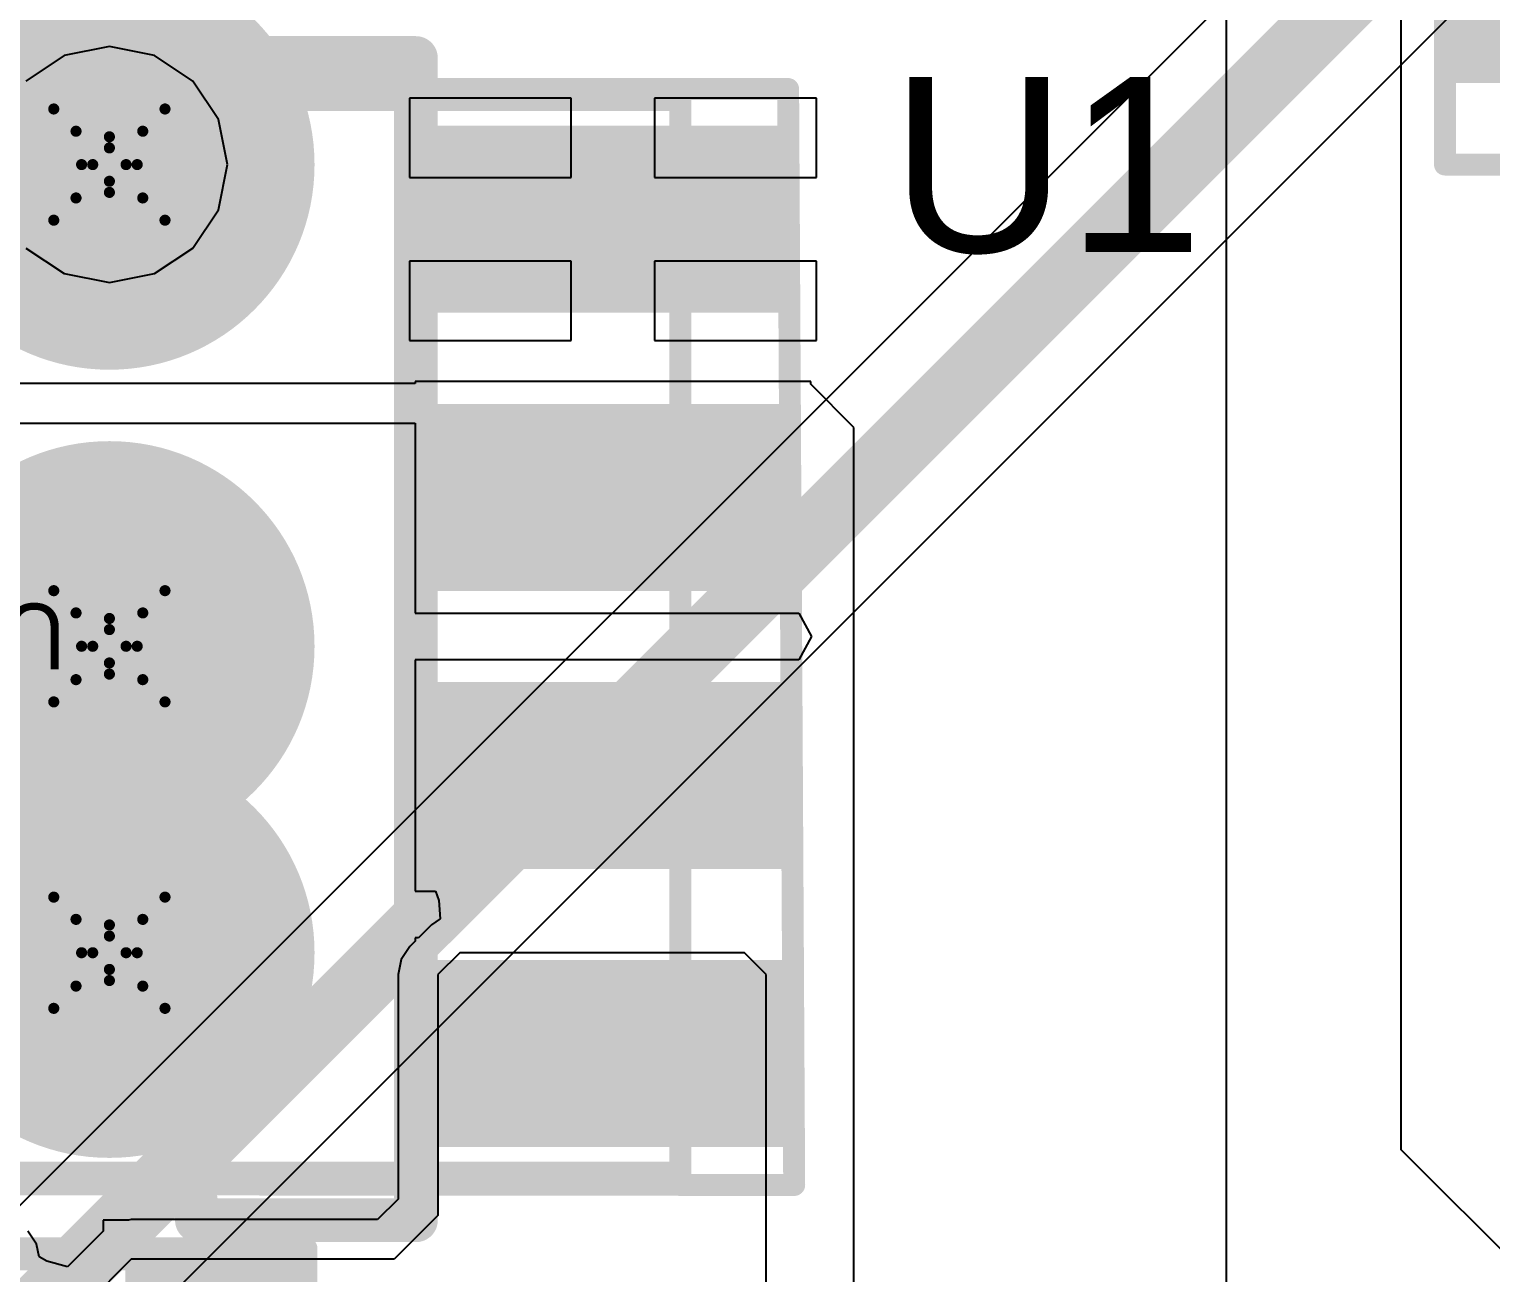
# Model space of a CAD drawing. Header units: millimetres. Extents: x -0.2 to 11.1, y -5.4 to 4.7.
# Drawn here: x 0.9029 to 1.1657, y 1.1708 to 1.3944 of the extents above; entities that cross this region are included whole.
import ezdxf

# ---------------------------------------------------------------- set-up
doc = ezdxf.new("R2010")
doc.units = ezdxf.units.MM
doc.header["$MEASUREMENT"] = 0
for name, color, linetype in [('BottomLayer', 5, 'Continuous'), ('DrillDrawing', 1, 'Continuous'), ('InternalPlane1', 76, 'Continuous'), ('InternalPlane2', 16, 'Continuous'), ('Mechanical1', 6, 'Continuous'), ('Mechanical3', 76, 'Continuous'), ('Mechanical5', 56, 'Continuous'), ('TopLayer', 1, 'Continuous'), ('TopOverlay', 2, 'Continuous'), ('TopPaste', 8, 'Continuous'), ('TopSolder', 216, 'Continuous'), ('ViaHoleLayer', 16, 'Continuous')]:
    doc.layers.add(name, color=color, linetype=linetype)
doc.styles.add('Arial', font='arial.ttf', dxfattribs={"height": 0.2})

# ---------------------------------------------------------------- blocks, each defined once
blk = doc.blocks.new('SOT223_11')
at = {"layer": 'TopLayer'}
blk.add_hatch(color=1, dxfattribs=at).paths.add_polyline_path([(0.06693, -0.09449), (0.11417, -0.09449), (0.11417, -0.15748), (0.06693, -0.15748)])
at = {"layer": 'TopPaste'}
blk.add_hatch(color=8, dxfattribs=at).paths.add_polyline_path([(0.06193, -0.08949), (0.11917, -0.08949), (0.11917, -0.16248), (0.06193, -0.16248)])
at = {"layer": 'TopSolder'}
blk.add_hatch(color=216, dxfattribs=at).paths.add_polyline_path([(0.06496, -0.09252), (0.11614, -0.09252), (0.11614, -0.15945), (0.06496, -0.15945)])
at = {"layer": 'Mechanical3', "const_width": 0.00394}
for points in [[(0.13386, -0.16142), (0.13386, 0.16142)], [(0.13386, -0.16142), (-0.12992, -0.16142)]]:
    blk.add_lwpolyline(points, dxfattribs=at)
at = {"layer": 'Mechanical3', "const_width": 0.00197}
blk.add_lwpolyline([(0.13287, -0.16142, 1), (0.13484, -0.16142, 1)], format="xyb", close=True, dxfattribs=at)
blk.add_lwpolyline([(0.13287, -0.16142, 1), (0.13484, -0.16142, 1)], format="xyb", close=True, dxfattribs=at)
at = {"layer": 'Mechanical5', "const_width": 0.00394}
for points in [[(0.13386, -0.16142), (0.13386, 0.16142)], [(0.13386, -0.16142), (-0.12992, -0.16142)]]:
    blk.add_lwpolyline(points, dxfattribs=at)
at = {"layer": 'Mechanical5', "const_width": 0.00197}
blk.add_lwpolyline([(0.13287, -0.16142, 1), (0.13484, -0.16142, 1)], format="xyb", close=True, dxfattribs=at)
blk.add_lwpolyline([(0.13287, -0.16142, 1), (0.13484, -0.16142, 1)], format="xyb", close=True, dxfattribs=at)
blk = doc.blocks.new('SOIC8_12')
at = {"layer": 'TopLayer'}
for points in [[(-0.07972, 0.08681), (-0.07972, 0.06319), (-0.13287, 0.06319), (-0.13287, 0.08681)], [(-0.07972, 0.03681), (-0.07972, 0.01319), (-0.13287, 0.01319), (-0.13287, 0.03681)], [(-0.07972, -0.01319), (-0.07972, -0.03681), (-0.13287, -0.03681), (-0.13287, -0.01319)], [(-0.07972, -0.06319), (-0.07972, -0.08681), (-0.13287, -0.08681), (-0.13287, -0.06319)]]:
    blk.add_hatch(color=1, dxfattribs=at).paths.add_polyline_path(points)
at = {"layer": 'TopPaste'}
for points in [[(-0.07472, 0.09181), (-0.07472, 0.05819), (-0.13787, 0.05819), (-0.13787, 0.09181)], [(-0.07472, 0.04181), (-0.07472, 0.00819), (-0.13787, 0.00819), (-0.13787, 0.04181)], [(-0.07472, -0.00819), (-0.07472, -0.04181), (-0.13787, -0.04181), (-0.13787, -0.00819)], [(-0.07472, -0.05819), (-0.07472, -0.09181), (-0.13787, -0.09181), (-0.13787, -0.05819)]]:
    blk.add_hatch(color=8, dxfattribs=at).paths.add_polyline_path(points)
at = {"layer": 'TopSolder'}
for points in [[(-0.07572, 0.09081), (-0.07572, 0.05919), (-0.13687, 0.05919), (-0.13687, 0.09081)], [(-0.07572, 0.04081), (-0.07572, 0.00919), (-0.13687, 0.00919), (-0.13687, 0.04081)], [(-0.07572, -0.00919), (-0.07572, -0.04081), (-0.13687, -0.04081), (-0.13687, -0.00919)], [(-0.07572, -0.05919), (-0.07572, -0.09081), (-0.13687, -0.09081), (-0.13687, -0.05919)]]:
    blk.add_hatch(color=216, dxfattribs=at).paths.add_polyline_path(points)
at = {"layer": 'Mechanical1', "const_width": 0.00394}
for points in [[(-0.11841, 0.09645), (-0.11841, -0.09646)], [(0.11781, 0.09645), (-0.11841, 0.09645)], [(0.11781, -0.09646), (-0.11841, -0.09646)]]:
    blk.add_lwpolyline(points, dxfattribs=at)
at = {"layer": 'Mechanical1'}
for points, const_width in [([(-0.1194, 0.09645, 1), (-0.11743, 0.09645, 1)], 0.00197), ([(-0.1194, 0.09645, 1), (-0.11743, 0.09645, 1)], 0.00197), ([(-0.09449, 0.07874, 1), (-0.10236, 0.07874, 1)], 0.01), ([(-0.10486, 0.07874, 1), (-0.09986, 0.07874, 1)], 0.005), ([(-0.09699, 0.07874, 1), (-0.09199, 0.07874, 1)], 0.005), ([(-0.1194, -0.09646, 1), (-0.11743, -0.09646, 1)], 0.00197), ([(-0.1194, -0.09646, 1), (-0.11743, -0.09646, 1)], 0.00197)]:
    blk.add_lwpolyline(points, format="xyb", close=True, dxfattribs=dict(at, const_width=const_width))
at = {"layer": 'Mechanical3', "const_width": 0.00394}
for points in [[(-0.1378, -0.09843), (-0.13889, 0.09865)], [(0.1378, 0.09843), (-0.13889, 0.09865)], [(-0.1378, -0.09843), (-0.13889, 0.09865)], [(0.1378, 0.09843), (-0.13889, 0.09865)], [(0, 0.01969), (0, -0.01969)], [(0.01969, 0), (-0.01969, 0)], [(0.1378, -0.09843), (-0.1378, -0.09843)]]:
    blk.add_lwpolyline(points, dxfattribs=at)
at = {"layer": 'Mechanical3', "const_width": 0.00197}
for points in [[(-0.13988, 0.09865, 1), (-0.13791, 0.09865, 1)], [(-0.13988, 0.09865, 1), (-0.13791, 0.09865, 1)], [(-0.13988, 0.09865, 1), (-0.13791, 0.09865, 1)], [(-0.13988, 0.09865, 1), (-0.13791, 0.09865, 1)], [(-0.00098, 0.01969, 1), (0.00098, 0.01969, 1)], [(-0.02067, 0, 1), (-0.0187, 0, 1)], [(-0.00098, -0.01969, 1), (0.00098, -0.01969, 1)], [(-0.13878, -0.09843, 1), (-0.13681, -0.09843, 1)], [(-0.13878, -0.09843, 1), (-0.13681, -0.09843, 1)], [(-0.13878, -0.09843, 1), (-0.13681, -0.09843, 1)]]:
    blk.add_lwpolyline(points, format="xyb", close=True, dxfattribs=at)
at = {"layer": 'Mechanical5', "const_width": 0.00394}
for points in [[(-0.1378, -0.09843), (-0.13889, 0.09865)], [(0.1378, 0.09843), (-0.13889, 0.09865)], [(-0.1378, -0.09843), (-0.13889, 0.09865)], [(0.1378, 0.09843), (-0.13889, 0.09865)], [(0.1378, -0.09843), (-0.1378, -0.09843)], [(0.1378, -0.09843), (-0.1378, -0.09843)]]:
    blk.add_lwpolyline(points, dxfattribs=at)
at = {"layer": 'Mechanical5', "const_width": 0.00197}
for points in [[(-0.13988, 0.09865, 1), (-0.13791, 0.09865, 1)], [(-0.13988, 0.09865, 1), (-0.13791, 0.09865, 1)], [(-0.13988, 0.09865, 1), (-0.13791, 0.09865, 1)], [(-0.13988, 0.09865, 1), (-0.13791, 0.09865, 1)], [(-0.13878, -0.09843, 1), (-0.13681, -0.09843, 1)], [(-0.13878, -0.09843, 1), (-0.13681, -0.09843, 1)], [(-0.13878, -0.09843, 1), (-0.13681, -0.09843, 1)], [(-0.13878, -0.09843, 1), (-0.13681, -0.09843, 1)]]:
    blk.add_lwpolyline(points, format="xyb", close=True, dxfattribs=at)
at = {"layer": 'TopOverlay', "const_width": 0.00787}
for points in [[(-0.0315, 0.105), (-0.07087, 0.105)], [(-0.07087, 0.105), (-0.07087, -0.104)], [(0.07087, -0.104), (-0.07087, -0.104)]]:
    blk.add_lwpolyline(points, dxfattribs=at)
at = {"layer": 'TopOverlay', "const_width": 0.00394}
for points in [[(-0.07283, 0.105, 1), (-0.0689, 0.105, 1)], [(-0.07283, 0.105, 1), (-0.0689, 0.105, 1)], [(-0.03346, 0.105, 1), (-0.02953, 0.105, 1)], [(-0.03346, 0.105, 1), (-0.02953, 0.105, 1)], [(-0.07283, -0.104, 1), (-0.0689, -0.104, 1)], [(-0.07283, -0.104, 1), (-0.0689, -0.104, 1)]]:
    blk.add_lwpolyline(points, format="xyb", close=True, dxfattribs=at)
at = {"layer": 'TopOverlay', "const_width": 0.00787}
blk.add_lwpolyline([(0.0315, 0.105, -1), (-0.0315, 0.105)], format="xyb", dxfattribs=at)
at = {"layer": 'Mechanical5'}
blk.add_text('U1', height=0.011811, dxfattribs=at).set_placement((-0.00787, -0.0059))
blk = doc.blocks.new('C0603_CER_122')
at = {"layer": 'TopLayer'}
for points in [[(-0.01969, -0.01772), (-0.04331, -0.01772), (-0.04331, 0.01772), (-0.01969, 0.01772)], [(0.01969, 0.01772), (0.04331, 0.01772), (0.04331, -0.01772), (0.01969, -0.01772)]]:
    blk.add_hatch(color=1, dxfattribs=at).paths.add_polyline_path(points)
at = {"layer": 'TopPaste'}
for points in [[(-0.01469, -0.02272), (-0.04831, -0.02272), (-0.04831, 0.02272), (-0.01469, 0.02272)], [(0.01469, 0.02272), (0.04831, 0.02272), (0.04831, -0.02272), (0.01469, -0.02272)]]:
    blk.add_hatch(color=8, dxfattribs=at).paths.add_polyline_path(points)
at = {"layer": 'TopSolder'}
for points in [[(-0.01772, -0.01969), (-0.04528, -0.01969), (-0.04528, 0.01969), (-0.01772, 0.01969)], [(0.01772, 0.01969), (0.04528, 0.01969), (0.04528, -0.01969), (0.01772, -0.01969)]]:
    blk.add_hatch(color=216, dxfattribs=at).paths.add_polyline_path(points)
at = {"layer": 'Mechanical1', "const_width": 0.00394}
for points in [[(0.04331, 0.01888), (-0.04124, 0.01888)], [(-0.04124, 0.01888), (-0.04124, -0.01969)], [(0.04331, 0.01888), (0.04331, -0.01969)], [(0.04331, -0.01969), (-0.04124, -0.01969)]]:
    blk.add_lwpolyline(points, dxfattribs=at)
at = {"layer": 'Mechanical1', "const_width": 0.00197}
for points in [[(-0.04223, 0.01888, 1), (-0.04026, 0.01888, 1)], [(-0.04223, 0.01888, 1), (-0.04026, 0.01888, 1)], [(0.04232, 0.01888, 1), (0.04429, 0.01888, 1)], [(0.04232, 0.01888, 1), (0.04429, 0.01888, 1)], [(-0.04223, -0.01969, 1), (-0.04026, -0.01969, 1)], [(-0.04223, -0.01969, 1), (-0.04026, -0.01969, 1)], [(0.04232, -0.01969, 1), (0.04429, -0.01969, 1)], [(0.04232, -0.01969, 1), (0.04429, -0.01969, 1)]]:
    blk.add_lwpolyline(points, format="xyb", close=True, dxfattribs=at)
at = {"layer": 'Mechanical3', "const_width": 0.00394}
for points in [[(-0.04724, 0.02165), (-0.04724, -0.02165)], [(0.04724, 0.02165), (-0.04724, 0.02165)], [(0.04724, 0.02165), (0.04724, -0.02165)], [(0, 0.00787), (0, -0.00787)], [(0.00787, 0), (-0.00787, 0)], [(0.04724, -0.02165), (-0.04724, -0.02165)]]:
    blk.add_lwpolyline(points, dxfattribs=at)
at = {"layer": 'Mechanical3', "const_width": 0.00197}
for points in [[(-0.04823, 0.02165, 1), (-0.04626, 0.02165, 1)], [(-0.04823, 0.02165, 1), (-0.04626, 0.02165, 1)], [(0.04626, 0.02165, 1), (0.04823, 0.02165, 1)], [(0.04626, 0.02165, 1), (0.04823, 0.02165, 1)], [(-0.00098, 0.00787, 1), (0.00098, 0.00787, 1)], [(-0.00886, 0, 1), (-0.00689, 0, 1)], [(0.00689, 0, 1), (0.00886, 0, 1)], [(-0.00098, -0.00787, 1), (0.00098, -0.00787, 1)], [(-0.04823, -0.02165, 1), (-0.04626, -0.02165, 1)], [(-0.04823, -0.02165, 1), (-0.04626, -0.02165, 1)], [(0.04626, -0.02165, 1), (0.04823, -0.02165, 1)], [(0.04626, -0.02165, 1), (0.04823, -0.02165, 1)]]:
    blk.add_lwpolyline(points, format="xyb", close=True, dxfattribs=at)
at = {"layer": 'Mechanical5', "const_width": 0.00394}
for points in [[(-0.04724, 0.02165), (-0.04724, -0.02165)], [(0.04724, 0.02165), (-0.04724, 0.02165)], [(0.04724, 0.02165), (0.04724, -0.02165)], [(0.04724, -0.02165), (-0.04724, -0.02165)]]:
    blk.add_lwpolyline(points, dxfattribs=at)
at = {"layer": 'Mechanical5', "const_width": 0.00197}
for points in [[(-0.04823, 0.02165, 1), (-0.04626, 0.02165, 1)], [(-0.04823, 0.02165, 1), (-0.04626, 0.02165, 1)], [(0.04626, 0.02165, 1), (0.04823, 0.02165, 1)], [(0.04626, 0.02165, 1), (0.04823, 0.02165, 1)], [(-0.04823, -0.02165, 1), (-0.04626, -0.02165, 1)], [(-0.04823, -0.02165, 1), (-0.04626, -0.02165, 1)], [(0.04626, -0.02165, 1), (0.04823, -0.02165, 1)], [(0.04626, -0.02165, 1), (0.04823, -0.02165, 1)]]:
    blk.add_lwpolyline(points, format="xyb", close=True, dxfattribs=at)
at = {"layer": 'TopOverlay', "const_width": 0.00394}
for points in [[(-0.00787, 0.01575), (-0.00787, -0.01575)], [(0.00787, 0.01575), (0.00787, -0.01575)]]:
    blk.add_lwpolyline(points, dxfattribs=at)
at = {"layer": 'TopOverlay', "const_width": 0.00197}
for points in [[(-0.00886, 0.01575, 1), (-0.00689, 0.01575, 1)], [(0.00689, 0.01575, 1), (0.00886, 0.01575, 1)], [(-0.00886, -0.01575, 1), (-0.00689, -0.01575, 1)], [(0.00689, -0.01575, 1), (0.00886, -0.01575, 1)]]:
    blk.add_lwpolyline(points, format="xyb", close=True, dxfattribs=at)
at = {"layer": 'Mechanical5'}
blk.add_text('C5', height=0.011811, dxfattribs=at).set_placement((-0.00984, -0.0059))

msp = doc.modelspace()

# ---------------------------------------------------------------- hatches: boundary and pattern name
at = {"layer": 'BottomLayer'}
h = msp.add_hatch(color=5, dxfattribs=at)
edge = h.paths.add_edge_path()
edge.add_arc((0.91732, 1.37008), 0.01181, 0, 360)
h = msp.add_hatch(color=5, dxfattribs=at)
edge = h.paths.add_edge_path()
edge.add_arc((0.91732, 1.28346), 0.01181, 0, 360)
h = msp.add_hatch(color=5, dxfattribs=at)
edge = h.paths.add_edge_path()
edge.add_arc((0.91732, 1.22835), 0.01181, 0, 360)
at = {"layer": 'InternalPlane1'}
h = msp.add_hatch(color=76, dxfattribs=at)
edge = h.paths.add_edge_path()
edge.add_arc((0.91732, 1.37008), 0.03689, 0, 360)
at = {"layer": 'InternalPlane2'}
h = msp.add_hatch(color=16, dxfattribs=at)
edge = h.paths.add_edge_path()
edge.add_arc((0.91732, 1.28346), 0.03689, 0, 360)
h = msp.add_hatch(color=16, dxfattribs=at)
edge = h.paths.add_edge_path()
edge.add_arc((0.91732, 1.22835), 0.03689, 0, 360)
at = {"layer": 'TopLayer'}
h = msp.add_hatch(color=1, dxfattribs=at)
edge = h.paths.add_edge_path()
edge.add_arc((0.91732, 1.37008), 0.01181, 0, 360)
h = msp.add_hatch(color=1, dxfattribs=at)
edge = h.paths.add_edge_path()
edge.add_arc((0.91732, 1.28346), 0.01181, 0, 360)
h = msp.add_hatch(color=1, dxfattribs=at)
edge = h.paths.add_edge_path()
edge.add_arc((0.91732, 1.22835), 0.01181, 0, 360)
at = {"layer": 'ViaHoleLayer'}
h = msp.add_hatch(color=16, dxfattribs=at)
edge = h.paths.add_edge_path()
edge.add_arc((0.91732, 1.37008), 0.00689, 0, 360)
h = msp.add_hatch(color=16, dxfattribs=at)
edge = h.paths.add_edge_path()
edge.add_arc((0.91732, 1.28346), 0.00689, 0, 360)
h = msp.add_hatch(color=16, dxfattribs=at)
edge = h.paths.add_edge_path()
edge.add_arc((0.91732, 1.22835), 0.00689, 0, 360)

# ---------------------------------------------------------------- linework, layer by layer
at = {"layer": 'BottomLayer'}
for p, q in [((1.55981, 1.84152), (0.75715, 1.03886)), ((0.91621, 1.15466), (1.57696, 1.81541)), ((0.91732, 1.3913), (0.9092, 1.38968)), ((0.92544, 1.38968), (0.91732, 1.3913)), ((0.9092, 1.38968), (0.90232, 1.38508)), ((0.93233, 1.38508), (0.92544, 1.38968)), ((0.93693, 1.3782), (0.93233, 1.38508)), ((0.93854, 1.37008), (0.93693, 1.3782)), ((0.93693, 1.36196), (0.93854, 1.37008)), ((0.93233, 1.35507), (0.93693, 1.36196)), ((0.90232, 1.35507), (0.9092, 1.35048)), ((0.92544, 1.35048), (0.93233, 1.35507)), ((0.9092, 1.35048), (0.91732, 1.34886)), ((0.91732, 1.34886), (0.92544, 1.35048))]:
    msp.add_line(p, q, dxfattribs=at)
at = {"layer": 'BottomLayer', "const_width": 0.012}
msp.add_lwpolyline([(0.75766, 1.01774), (1.57063, 1.83071)], dxfattribs=at)
at = {"layer": 'DrillDrawing', "const_width": 0.002}
for points in [[(0.90732, 1.38008), (0.91732, 1.37508)], [(0.90732, 1.38008), (0.91232, 1.37008)], [(0.91732, 1.37508), (0.92732, 1.38008)], [(0.92232, 1.37008), (0.92732, 1.38008)], [(0.91132, 1.37608), (0.91732, 1.37308)], [(0.91132, 1.37608), (0.91432, 1.37008)], [(0.91732, 1.37308), (0.92332, 1.37608)], [(0.92032, 1.37008), (0.92332, 1.37608)], [(0.90732, 1.36008), (0.91232, 1.37008)], [(0.91132, 1.36408), (0.91432, 1.37008)], [(0.92032, 1.37008), (0.92332, 1.36408)], [(0.92232, 1.37008), (0.92732, 1.36008)], [(0.91132, 1.36408), (0.91732, 1.36708)], [(0.91732, 1.36708), (0.92332, 1.36408)], [(0.90732, 1.36008), (0.91732, 1.36508)], [(0.91732, 1.36508), (0.92732, 1.36008)], [(0.90732, 1.29346), (0.91732, 1.28846)], [(0.90732, 1.29346), (0.91232, 1.28346)], [(0.91732, 1.28846), (0.92732, 1.29346)], [(0.92232, 1.28346), (0.92732, 1.29346)], [(0.91132, 1.28946), (0.91732, 1.28646)], [(0.91132, 1.28946), (0.91432, 1.28346)], [(0.91732, 1.28646), (0.92332, 1.28946)], [(0.92032, 1.28346), (0.92332, 1.28946)], [(0.90732, 1.27346), (0.91232, 1.28346)], [(0.91132, 1.27746), (0.91432, 1.28346)], [(0.92032, 1.28346), (0.92332, 1.27746)], [(0.92232, 1.28346), (0.92732, 1.27346)], [(0.91132, 1.27746), (0.91732, 1.28046)], [(0.91732, 1.28046), (0.92332, 1.27746)], [(0.90732, 1.27346), (0.91732, 1.27846)], [(0.91732, 1.27846), (0.92732, 1.27346)], [(0.90732, 1.23835), (0.91732, 1.23335)], [(0.90732, 1.23835), (0.91232, 1.22835)], [(0.91732, 1.23335), (0.92732, 1.23835)], [(0.92232, 1.22835), (0.92732, 1.23835)], [(0.91132, 1.23435), (0.91732, 1.23135)], [(0.91132, 1.23435), (0.91432, 1.22835)], [(0.91732, 1.23135), (0.92332, 1.23435)], [(0.92032, 1.22835), (0.92332, 1.23435)], [(0.90732, 1.21835), (0.91232, 1.22835)], [(0.91132, 1.22235), (0.91432, 1.22835)], [(0.92032, 1.22835), (0.92332, 1.22235)], [(0.92232, 1.22835), (0.92732, 1.21835)], [(0.91132, 1.22235), (0.91732, 1.22535)], [(0.91732, 1.22535), (0.92332, 1.22235)], [(0.90732, 1.21835), (0.91732, 1.22335)], [(0.91732, 1.22335), (0.92732, 1.21835)]]:
    msp.add_lwpolyline(points, dxfattribs=at)
at = {"layer": 'DrillDrawing', "const_width": 0.001}
for points in [[(0.90682, 1.38008, 1), (0.90782, 1.38008, 1)], [(0.90682, 1.38008, 1), (0.90782, 1.38008, 1)], [(0.92682, 1.38008, 1), (0.92782, 1.38008, 1)], [(0.92682, 1.38008, 1), (0.92782, 1.38008, 1)], [(0.91082, 1.37608, 1), (0.91182, 1.37608, 1)], [(0.91082, 1.37608, 1), (0.91182, 1.37608, 1)], [(0.91682, 1.37508, 1), (0.91782, 1.37508, 1)], [(0.91682, 1.37508, 1), (0.91782, 1.37508, 1)], [(0.92282, 1.37608, 1), (0.92382, 1.37608, 1)], [(0.92282, 1.37608, 1), (0.92382, 1.37608, 1)], [(0.91682, 1.37308, 1), (0.91782, 1.37308, 1)], [(0.91682, 1.37308, 1), (0.91782, 1.37308, 1)], [(0.91182, 1.37008, 1), (0.91282, 1.37008, 1)], [(0.91182, 1.37008, 1), (0.91282, 1.37008, 1)], [(0.91382, 1.37008, 1), (0.91482, 1.37008, 1)], [(0.91382, 1.37008, 1), (0.91482, 1.37008, 1)], [(0.91982, 1.37008, 1), (0.92082, 1.37008, 1)], [(0.91982, 1.37008, 1), (0.92082, 1.37008, 1)], [(0.92182, 1.37008, 1), (0.92282, 1.37008, 1)], [(0.92182, 1.37008, 1), (0.92282, 1.37008, 1)], [(0.91682, 1.36708, 1), (0.91782, 1.36708, 1)], [(0.91682, 1.36708, 1), (0.91782, 1.36708, 1)], [(0.91082, 1.36408, 1), (0.91182, 1.36408, 1)], [(0.91082, 1.36408, 1), (0.91182, 1.36408, 1)], [(0.91682, 1.36508, 1), (0.91782, 1.36508, 1)], [(0.91682, 1.36508, 1), (0.91782, 1.36508, 1)], [(0.92282, 1.36408, 1), (0.92382, 1.36408, 1)], [(0.92282, 1.36408, 1), (0.92382, 1.36408, 1)], [(0.90682, 1.36008, 1), (0.90782, 1.36008, 1)], [(0.90682, 1.36008, 1), (0.90782, 1.36008, 1)], [(0.92682, 1.36008, 1), (0.92782, 1.36008, 1)], [(0.92682, 1.36008, 1), (0.92782, 1.36008, 1)], [(0.90682, 1.29346, 1), (0.90782, 1.29346, 1)], [(0.90682, 1.29346, 1), (0.90782, 1.29346, 1)], [(0.92682, 1.29346, 1), (0.92782, 1.29346, 1)], [(0.92682, 1.29346, 1), (0.92782, 1.29346, 1)], [(0.91082, 1.28946, 1), (0.91182, 1.28946, 1)], [(0.91082, 1.28946, 1), (0.91182, 1.28946, 1)], [(0.92282, 1.28946, 1), (0.92382, 1.28946, 1)], [(0.92282, 1.28946, 1), (0.92382, 1.28946, 1)], [(0.91682, 1.28846, 1), (0.91782, 1.28846, 1)], [(0.91682, 1.28846, 1), (0.91782, 1.28846, 1)], [(0.91682, 1.28646, 1), (0.91782, 1.28646, 1)], [(0.91682, 1.28646, 1), (0.91782, 1.28646, 1)], [(0.91182, 1.28346, 1), (0.91282, 1.28346, 1)], [(0.91182, 1.28346, 1), (0.91282, 1.28346, 1)], [(0.91382, 1.28346, 1), (0.91482, 1.28346, 1)], [(0.91382, 1.28346, 1), (0.91482, 1.28346, 1)], [(0.91982, 1.28346, 1), (0.92082, 1.28346, 1)], [(0.91982, 1.28346, 1), (0.92082, 1.28346, 1)], [(0.92182, 1.28346, 1), (0.92282, 1.28346, 1)], [(0.92182, 1.28346, 1), (0.92282, 1.28346, 1)], [(0.91682, 1.28046, 1), (0.91782, 1.28046, 1)], [(0.91682, 1.28046, 1), (0.91782, 1.28046, 1)], [(0.91082, 1.27746, 1), (0.91182, 1.27746, 1)], [(0.91082, 1.27746, 1), (0.91182, 1.27746, 1)], [(0.91682, 1.27846, 1), (0.91782, 1.27846, 1)], [(0.91682, 1.27846, 1), (0.91782, 1.27846, 1)], [(0.92282, 1.27746, 1), (0.92382, 1.27746, 1)], [(0.92282, 1.27746, 1), (0.92382, 1.27746, 1)], [(0.90682, 1.27346, 1), (0.90782, 1.27346, 1)], [(0.90682, 1.27346, 1), (0.90782, 1.27346, 1)], [(0.92682, 1.27346, 1), (0.92782, 1.27346, 1)], [(0.92682, 1.27346, 1), (0.92782, 1.27346, 1)], [(0.90682, 1.23835, 1), (0.90782, 1.23835, 1)], [(0.90682, 1.23835, 1), (0.90782, 1.23835, 1)], [(0.92682, 1.23835, 1), (0.92782, 1.23835, 1)], [(0.92682, 1.23835, 1), (0.92782, 1.23835, 1)], [(0.91082, 1.23435, 1), (0.91182, 1.23435, 1)], [(0.91082, 1.23435, 1), (0.91182, 1.23435, 1)], [(0.92282, 1.23435, 1), (0.92382, 1.23435, 1)], [(0.92282, 1.23435, 1), (0.92382, 1.23435, 1)], [(0.91682, 1.23335, 1), (0.91782, 1.23335, 1)], [(0.91682, 1.23335, 1), (0.91782, 1.23335, 1)], [(0.91682, 1.23135, 1), (0.91782, 1.23135, 1)], [(0.91682, 1.23135, 1), (0.91782, 1.23135, 1)], [(0.91182, 1.22835, 1), (0.91282, 1.22835, 1)], [(0.91182, 1.22835, 1), (0.91282, 1.22835, 1)], [(0.91382, 1.22835, 1), (0.91482, 1.22835, 1)], [(0.91382, 1.22835, 1), (0.91482, 1.22835, 1)], [(0.91982, 1.22835, 1), (0.92082, 1.22835, 1)], [(0.91982, 1.22835, 1), (0.92082, 1.22835, 1)], [(0.92182, 1.22835, 1), (0.92282, 1.22835, 1)], [(0.92182, 1.22835, 1), (0.92282, 1.22835, 1)], [(0.91682, 1.22535, 1), (0.91782, 1.22535, 1)], [(0.91682, 1.22535, 1), (0.91782, 1.22535, 1)], [(0.91082, 1.22235, 1), (0.91182, 1.22235, 1)], [(0.91082, 1.22235, 1), (0.91182, 1.22235, 1)], [(0.91682, 1.22335, 1), (0.91782, 1.22335, 1)], [(0.91682, 1.22335, 1), (0.91782, 1.22335, 1)], [(0.92282, 1.22235, 1), (0.92382, 1.22235, 1)], [(0.92282, 1.22235, 1), (0.92382, 1.22235, 1)], [(0.90682, 1.21835, 1), (0.90782, 1.21835, 1)], [(0.90682, 1.21835, 1), (0.90782, 1.21835, 1)], [(0.92682, 1.21835, 1), (0.92782, 1.21835, 1)], [(0.92682, 1.21835, 1), (0.92782, 1.21835, 1)]]:
    msp.add_lwpolyline(points, format="xyb", close=True, dxfattribs=at)
at = {"layer": 'InternalPlane1', "const_width": 0.01}
for points in [[(0.90813, 1.30873, -0.176327), (0.92652, 1.30873)], [(0.94259, 1.29266, -0.176327), (0.94259, 1.27427)], [(0.92652, 1.2582, -0.176327), (0.90813, 1.2582)], [(0.90813, 1.25361, -0.176327), (0.92652, 1.25361)], [(0.94259, 1.23754, -0.176327), (0.94259, 1.21915)], [(0.92652, 1.20308, -0.176327), (0.90813, 1.20308)]]:
    msp.add_lwpolyline(points, format="xyb", dxfattribs=at)
at = {"layer": 'InternalPlane1', "const_width": 0.005}
for points in [[(0.90563, 1.30873, 1), (0.91063, 1.30873, 1)], [(0.92402, 1.30873, 1), (0.92902, 1.30873, 1)], [(0.94009, 1.29266, 1), (0.94509, 1.29266, 1)], [(0.94009, 1.27427, 1), (0.94509, 1.27427, 1)], [(0.90563, 1.2582, 1), (0.91063, 1.2582, 1)], [(0.92402, 1.2582, 1), (0.92902, 1.2582, 1)], [(0.90563, 1.25361, 1), (0.91063, 1.25361, 1)], [(0.92402, 1.25361, 1), (0.92902, 1.25361, 1)], [(0.94009, 1.23754, 1), (0.94509, 1.23754, 1)], [(0.94009, 1.21915, 1), (0.94509, 1.21915, 1)], [(0.90563, 1.20308, 1), (0.91063, 1.20308, 1)], [(0.92402, 1.20308, 1), (0.92902, 1.20308, 1)]]:
    msp.add_lwpolyline(points, format="xyb", close=True, dxfattribs=at)
at = {"layer": 'InternalPlane2', "const_width": 0.01}
for points in [[(0.90813, 1.39535, -0.176327), (0.92652, 1.39535)], [(0.94259, 1.37928, -0.176327), (0.94259, 1.36088)], [(0.92652, 1.34481, -0.176327), (0.90813, 1.34481)]]:
    msp.add_lwpolyline(points, format="xyb", dxfattribs=at)
at = {"layer": 'InternalPlane2', "const_width": 0.005}
for points in [[(0.90563, 1.39535, 1), (0.91063, 1.39535, 1)], [(0.92402, 1.39535, 1), (0.92902, 1.39535, 1)], [(0.94009, 1.37928, 1), (0.94509, 1.37928, 1)], [(0.94009, 1.36088, 1), (0.94509, 1.36088, 1)], [(0.90563, 1.34481, 1), (0.91063, 1.34481, 1)], [(0.92402, 1.34481, 1), (0.92902, 1.34481, 1)]]:
    msp.add_lwpolyline(points, format="xyb", close=True, dxfattribs=at)
at = {"layer": 'TopLayer'}
for p, q in [((1.11811, 1.45251), (1.11811, 1.02362)), ((1.14961, 1.19291), (1.14961, 1.43701)), ((1.00037, 1.38205), (0.9713, 1.38205)), ((0.9713, 1.38205), (0.9713, 1.36774)), ((1.00037, 1.36774), (1.00037, 1.38205)), ((1.04445, 1.38205), (1.01537, 1.38205)), ((1.01537, 1.38205), (1.01537, 1.36774)), ((1.04445, 1.36774), (1.04445, 1.38205)), ((0.9713, 1.36774), (1.00037, 1.36774)), ((1.01537, 1.36774), (1.04445, 1.36774)), ((1.00037, 1.35274), (0.9713, 1.35274)), ((0.9713, 1.35274), (0.9713, 1.33843)), ((1.00037, 1.33843), (1.00037, 1.35274)), ((1.04445, 1.35274), (1.01537, 1.35274)), ((1.01537, 1.35274), (1.01537, 1.33843)), ((1.04445, 1.33843), (1.04445, 1.35274)), ((0.9713, 1.33843), (1.00037, 1.33843)), ((1.01537, 1.33843), (1.04445, 1.33843)), ((0.9723, 1.33071), (0.89834, 1.33071)), ((1.04345, 1.33105), (0.9723, 1.33105)), ((0.9723, 1.33105), (0.9723, 1.33071)), ((1.04345, 1.33057), (1.04345, 1.33105)), ((1.05118, 1.32283), (1.04345, 1.33057)), ((0.89834, 1.32357), (0.9723, 1.32357)), ((0.9723, 1.32357), (0.9723, 1.28943)), ((1.05118, 1.15748), (1.05118, 1.32283)), ((0.9723, 1.28943), (1.04131, 1.28943)), ((1.04131, 1.28943), (1.04356, 1.28524)), ((1.04356, 1.28524), (1.04131, 1.28105)), ((1.04131, 1.28105), (0.9723, 1.28105)), ((0.9723, 1.28105), (0.9723, 1.23943)), ((0.9723, 1.23943), (0.97598, 1.23943)), ((0.97598, 1.23943), (0.97657, 1.23777)), ((0.97657, 1.23777), (0.97681, 1.23443)), ((0.97527, 1.23339), (0.97292, 1.23105)), ((0.97681, 1.23443), (0.97527, 1.23339)), ((0.97527, 1.23339), (0.97527, 1.23339)), ((0.9723, 1.23042), (0.97133, 1.22946)), ((0.97292, 1.23105), (0.9723, 1.23105)), ((0.9723, 1.23105), (0.9723, 1.23042)), ((0.97133, 1.22946), (0.96978, 1.22714)), ((0.98032, 1.22835), (0.97638, 1.22441)), ((1.0315, 1.22835), (0.98032, 1.22835)), ((0.98032, 1.22835), (0.98032, 1.22835)), ((1.03543, 1.22441), (1.0315, 1.22835)), ((0.96978, 1.22714), (0.96924, 1.22441)), ((0.96924, 1.22441), (0.96924, 1.18406)), ((0.97638, 1.22441), (0.97638, 1.1811)), ((1.03543, 1.15748), (1.03543, 1.22441)), ((1.18504, 1.15748), (1.14961, 1.19291)), ((0.96924, 1.18406), (0.96555, 1.18037)), ((0.92073, 1.18026), (0.9162, 1.18026)), ((0.9162, 1.18026), (0.9162, 1.17826)), ((0.92126, 1.18037), (0.92073, 1.18026)), ((0.96555, 1.18037), (0.92126, 1.18037)), ((0.97638, 1.1811), (0.9685, 1.17323)), ((0.90423, 1.17596), (0.90268, 1.17827)), ((0.9162, 1.17826), (0.90977, 1.17184)), ((0.90469, 1.17366), (0.90423, 1.17596)), ((0.90605, 1.17287), (0.90469, 1.17366)), ((0.90977, 1.17184), (0.90605, 1.17287)), ((0.92126, 1.17323), (0.91339, 1.16535)), ((0.9685, 1.17323), (0.92126, 1.17323))]:
    msp.add_line(p, q, dxfattribs=at)

# ---------------------------------------------------------------- block references
for name, p, rotation in [('SOT223_11', (1.3189, 1.50394), 270), ('SOIC8_12', (0.90157, 1.28524), 180), ('C0603_CER_122', (0.90551, 1.15354), 180)]:
    msp.add_blockref(name, p, dxfattribs=dict(rotation=rotation))

# ---------------------------------------------------------------- texts
at = {"layer": 'TopOverlay', "style": 'Arial'}
msp.add_text('U1', height=0.031496, dxfattribs=at).set_placement((1.05775, 1.35434))

doc.saveas('drawing.dxf')
